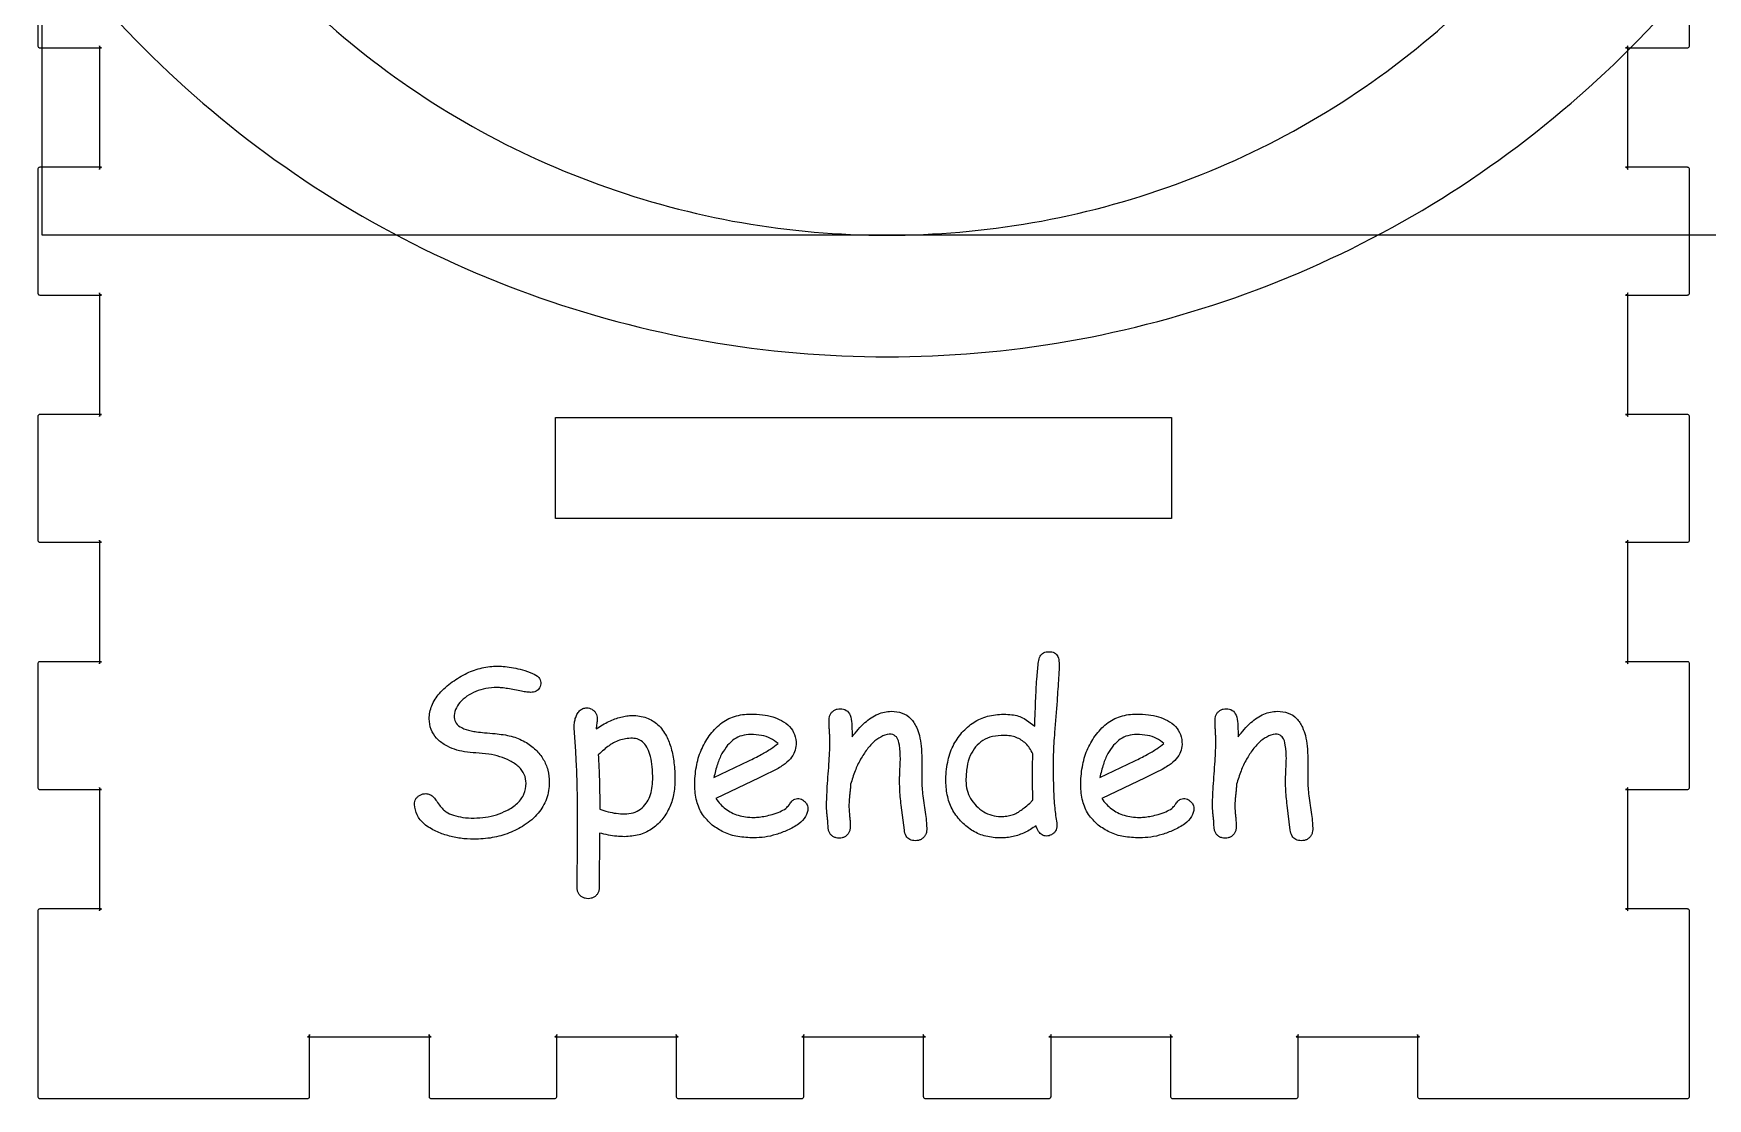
# Model space of a CAD drawing. Extents: x 1 to 406, y -9689 to -9382.
# Drawn here: x 82.2 to 163.5, y -9520.1 to -9468.4 of the extents above; entities that cross this region are included whole.
import ezdxf

# ---------------------------------------------------------------- set-up
doc = ezdxf.new("R2010")
doc.units = 0
doc.layers.get('0').update_dxf_attribs({"linetype": 'CONTINUOUS'})

msp = doc.modelspace()

# ---------------------------------------------------------------- linework, layer by layer
at = {"color": 7}
for points in [[(82.664295, -9396.097823), (164.714154, -9396.097823), (164.714154, -9478.147683), (82.664295, -9478.147683)], [(107.59853, -9486.9893), (137.503025, -9486.9893), (137.503025, -9491.893795), (107.59853, -9491.893795)], [(117.066604, -9502.381023)], [(131.822674, -9502.281823)], [(135.807924, -9502.381023)], [(111.322894, -9502.562923)], [(100.745124, -9505.776523)], [(110.942564, -9507.341923)], [(117.215434, -9507.402623)], [(135.956754, -9507.402623)]]:
    msp.add_lwpolyline(points, close=True, dxfattribs=at)
for points in [[(82.449218, -9462.9492), (82.449219, -9468.9492)], [(162.65234, -9468.9492), (162.65234, -9462.9492)], [(82.550781, -9469.0508), (85.550781, -9469.0508)], [(85.449219, -9468.9492), (85.449219, -9474.9492)], [(159.55078, -9469.0508), (162.55078, -9469.0508)], [(159.65234, -9474.9492), (159.65234, -9468.9492)], [(82.449219, -9474.9492), (82.449219, -9480.9492)], [(85.550781, -9474.8477), (82.550781, -9474.8477)], [(162.55078, -9474.8477), (159.55078, -9474.8477)], [(162.65234, -9480.9492), (162.65234, -9474.9492)], [(82.550781, -9481.0508), (85.550781, -9481.0508)], [(85.449219, -9480.9492), (85.449219, -9486.9492)], [(159.55078, -9481.0508), (162.55078, -9481.0508)], [(159.65234, -9486.9492), (159.65234, -9480.9492)], [(82.449219, -9486.9492), (82.449219, -9492.9492)], [(85.550781, -9486.8477), (82.550781, -9486.8477)], [(162.55078, -9486.8477), (159.55078, -9486.8477)], [(162.65234, -9492.9492), (162.65234, -9486.9492)], [(82.550781, -9493.0508), (85.550781, -9493.0508)], [(85.449219, -9492.9492), (85.449219, -9498.9492)], [(159.55078, -9493.0508), (162.55078, -9493.0508)], [(159.65234, -9498.9492), (159.65234, -9492.9492)], [(82.449219, -9498.9492), (82.449219, -9504.9492)], [(85.550781, -9498.8477), (82.550781, -9498.8477)], [(162.55078, -9498.8477), (159.55078, -9498.8477)], [(162.65234, -9504.9492), (162.65234, -9498.9492)], [(108.572344, -9503.196823), (108.489644, -9502.077823)], [(121.977954, -9501.846323), (121.994454, -9502.491223)], [(130.339904, -9501.598323), (130.858044, -9501.978623)], [(140.719154, -9501.846323), (140.735654, -9502.491223)], [(129.375744, -9502.425123), (129.375244, -9502.425123)], [(115.280674, -9504.470123), (116.972904, -9503.665323)], [(125.384424, -9503.566123), (125.384424, -9504.122823), (125.378424, -9504.635523)], [(130.764304, -9505.561523), (130.747804, -9504.607923), (130.753804, -9503.968523), (130.764804, -9503.318123)], [(134.021984, -9504.470123), (135.714224, -9503.665323)], [(144.125624, -9503.566123), (144.125624, -9504.122823), (144.119624, -9504.635523)], [(117.480024, -9504.486623), (115.374374, -9505.484323)], [(136.221334, -9504.486623), (134.115694, -9505.484323)], [(82.550781, -9505.0508), (85.550781, -9505.0508)], [(85.449219, -9504.9492), (85.449219, -9510.9492)], [(108.638544, -9509.800323), (108.655044, -9507.595523), (108.655044, -9505.396123)], [(159.55078, -9505.0508), (162.55078, -9505.0508)], [(159.65234, -9510.9492), (159.65234, -9504.9492)], [(124.530064, -9507.022223), (124.375724, -9505.815123)], [(143.271384, -9507.022223), (143.117044, -9505.815123)], [(109.729934, -9507.165523), (109.718934, -9509.800323)], [(125.064234, -9507.540423), (125.064744, -9507.540423)], [(143.805434, -9507.540423), (143.806064, -9507.540423)], [(82.449219, -9510.9492), (82.449219, -9516.9492), (82.449219, -9519.9492)], [(85.550781, -9510.8477), (82.550781, -9510.8477)], [(162.55078, -9510.8477), (159.55078, -9510.8477)], [(162.65234, -9519.9492), (162.65234, -9516.9492), (162.65234, -9510.9492)], [(95.652343, -9519.9492), (95.652343, -9516.9492)], [(101.44922, -9516.9492), (101.44922, -9519.9492)], [(107.65234, -9519.9492), (107.65234, -9516.9492)], [(113.44922, -9516.9492), (113.44922, -9519.9492)], [(119.65234, -9519.9492), (119.65234, -9516.9492)], [(125.44922, -9516.9492), (125.44922, -9519.9492)], [(131.65234, -9519.9492), (131.65234, -9516.9492)], [(137.44922, -9516.9492), (137.44922, -9519.9492)], [(143.65234, -9519.9492), (143.65234, -9516.9492)], [(149.44922, -9516.9492), (149.44922, -9519.9492)], [(95.550781, -9517.0508), (101.55078, -9517.0508)], [(107.55078, -9517.0508), (113.55078, -9517.0508)], [(119.55078, -9517.0508), (125.55078, -9517.0508)], [(131.55078, -9517.0508), (137.55078, -9517.0508)], [(143.55078, -9517.0508), (149.55078, -9517.0508)], [(82.550781, -9520.0508), (85.550781, -9520.0508)], [(85.550781, -9520.0508), (95.550781, -9520.0508)], [(101.55078, -9520.0508), (107.55078, -9520.0508)], [(113.55078, -9520.0508), (119.55078, -9520.0508)], [(125.55078, -9520.0508), (131.55078, -9520.0508)], [(137.55078, -9520.0508), (143.55078, -9520.0508)], [(149.55078, -9520.0508), (159.55078, -9520.0508), (162.55078, -9520.0508)]]:
    msp.add_lwpolyline(points, dxfattribs=at)
for points, knots in [([(174.678519, -9433.072518), (174.069414, -9439.032811), (172.85992, -9450.868098), (163.476223, -9466.508611), (149.736904, -9478.136922), (132.723344, -9484.30419), (114.670038, -9484.30419), (97.680307, -9478.136922), (83.845844, -9466.508611), (74.815656, -9450.868098), (71.662767, -9433.072518), (74.815656, -9415.276938), (83.845844, -9399.636425), (97.680307, -9388.008114), (114.670038, -9381.840845), (132.723344, -9381.840845), (149.736904, -9388.008114), (163.476223, -9399.636425), (172.85992, -9415.276938), (174.069414, -9427.112224), (174.678519, -9433.072518)], [0, 0, 0, 0, 17.790147, 35.32569, 53.115837, 70.905984, 88.441526, 106.231673, 124.021821, 141.557363, 159.34751, 177.137657, 194.6732, 212.463347, 230.253494, 247.789036, 265.579184, 283.369331, 300.904873, 318.69502, 318.69502, 318.69502, 318.69502]), ([(164.714158, -9437.122752), (164.223994, -9441.919167), (163.250681, -9451.443353), (155.699357, -9464.029712), (144.642942, -9473.387339), (130.951654, -9478.350313), (116.423654, -9478.350313), (102.751541, -9473.387339), (91.618562, -9464.029712), (84.351717, -9451.443353), (81.814499, -9437.122752), (84.351717, -9422.802151), (91.618562, -9410.215792), (102.751541, -9400.858165), (116.423654, -9395.895191), (130.951654, -9395.895191), (144.642942, -9400.858165), (155.699357, -9410.215792), (163.250681, -9422.802151), (164.223994, -9432.326337), (164.714158, -9437.122752)], [0, 0, 0, 0, 14.316229, 28.427571, 42.743801, 57.06003, 71.171372, 85.487601, 99.803831, 113.915172, 128.231402, 142.547631, 156.658973, 170.975202, 185.291432, 199.402773, 213.719003, 228.035232, 242.146574, 256.462803, 256.462803, 256.462803, 256.462803]), ([(82.449219, -9468.9492), (82.451863, -9468.966796), (82.457092, -9469.001593), (82.497073, -9469.042648), (82.532551, -9469.048033), (82.550781, -9469.0508)], [0, 0, 0, 0, 0.052501, 0.103823, 0.158064, 0.158064, 0.158064, 0.158064]), ([(85.550781, -9469.0508), (85.533239, -9469.04814), (85.498487, -9469.04287), (85.457437, -9469.002932), (85.452008, -9468.967435), (85.449219, -9468.9492)], [0, 0, 0, 0, 0.05236, 0.10373, 0.158, 0.158, 0.158, 0.158]), ([(159.65234, -9468.9492), (159.649693, -9468.966796), (159.64446, -9469.001594), (159.604477, -9469.042643), (159.569004, -9469.048032), (159.55078, -9469.0508)], [0, 0, 0, 0, 0.052502, 0.103829, 0.158056, 0.158056, 0.158056, 0.158056]), ([(162.55078, -9469.0508), (162.568323, -9469.04814), (162.603076, -9469.042872), (162.644125, -9469.002931), (162.649552, -9468.967435), (162.65234, -9468.9492)], [0, 0, 0, 0, 0.052364, 0.103731, 0.158, 0.158, 0.158, 0.158]), ([(82.550781, -9474.8477), (82.53324, -9474.85036), (82.498496, -9474.855629), (82.457449, -9474.895523), (82.452011, -9474.930989), (82.449219, -9474.9492)], [0, 0, 0, 0, 0.052359, 0.103711, 0.157913, 0.157913, 0.157913, 0.157913]), ([(85.449219, -9474.9492), (85.451862, -9474.931611), (85.457087, -9474.896831), (85.497088, -9474.855827), (85.532553, -9474.850459), (85.550781, -9474.8477)], [0, 0, 0, 0, 0.052475, 0.103763, 0.157998, 0.157998, 0.157998, 0.157998]), ([(159.55078, -9474.8477), (159.568322, -9474.85036), (159.603067, -9474.855627), (159.644113, -9474.895524), (159.649549, -9474.930989), (159.65234, -9474.9492)], [0, 0, 0, 0, 0.052363, 0.103712, 0.157913, 0.157913, 0.157913, 0.157913]), ([(162.65234, -9474.9492), (162.649695, -9474.931611), (162.644464, -9474.89683), (162.604462, -9474.855832), (162.569002, -9474.85046), (162.55078, -9474.8477)], [0, 0, 0, 0, 0.052477, 0.103769, 0.15799, 0.15799, 0.15799, 0.15799]), ([(82.449219, -9480.9492), (82.451863, -9480.966796), (82.457092, -9481.001593), (82.497073, -9481.042648), (82.532551, -9481.048033), (82.550781, -9481.0508)], [0, 0, 0, 0, 0.052501, 0.103823, 0.158064, 0.158064, 0.158064, 0.158064]), ([(85.550781, -9481.0508), (85.533239, -9481.04814), (85.498487, -9481.04287), (85.457437, -9481.002932), (85.452008, -9480.967435), (85.449219, -9480.9492)], [0, 0, 0, 0, 0.05236, 0.10373, 0.158, 0.158, 0.158, 0.158]), ([(159.65234, -9480.9492), (159.649693, -9480.966796), (159.64446, -9481.001594), (159.604477, -9481.042643), (159.569004, -9481.048032), (159.55078, -9481.0508)], [0, 0, 0, 0, 0.052502, 0.103829, 0.158056, 0.158056, 0.158056, 0.158056]), ([(162.55078, -9481.0508), (162.568323, -9481.04814), (162.603076, -9481.042872), (162.644125, -9481.002931), (162.649552, -9480.967435), (162.65234, -9480.9492)], [0, 0, 0, 0, 0.052364, 0.103731, 0.158, 0.158, 0.158, 0.158]), ([(82.550781, -9486.8477), (82.53324, -9486.85036), (82.498496, -9486.855629), (82.457449, -9486.895523), (82.452011, -9486.930989), (82.449219, -9486.9492)], [0, 0, 0, 0, 0.052359, 0.103711, 0.157913, 0.157913, 0.157913, 0.157913]), ([(85.449219, -9486.9492), (85.451862, -9486.931611), (85.457087, -9486.896831), (85.497088, -9486.855827), (85.532553, -9486.850459), (85.550781, -9486.8477)], [0, 0, 0, 0, 0.052475, 0.103763, 0.157998, 0.157998, 0.157998, 0.157998]), ([(159.55078, -9486.8477), (159.568322, -9486.85036), (159.603067, -9486.855627), (159.644113, -9486.895524), (159.649549, -9486.930989), (159.65234, -9486.9492)], [0, 0, 0, 0, 0.052363, 0.103712, 0.157913, 0.157913, 0.157913, 0.157913]), ([(162.65234, -9486.9492), (162.649695, -9486.931611), (162.644464, -9486.89683), (162.604462, -9486.855832), (162.569002, -9486.85046), (162.55078, -9486.8477)], [0, 0, 0, 0, 0.052477, 0.103769, 0.15799, 0.15799, 0.15799, 0.15799]), ([(82.449219, -9492.9492), (82.451863, -9492.966796), (82.457092, -9493.001593), (82.497073, -9493.042648), (82.532551, -9493.048033), (82.550781, -9493.0508)], [0, 0, 0, 0, 0.052501, 0.103823, 0.158064, 0.158064, 0.158064, 0.158064]), ([(85.550781, -9493.0508), (85.533239, -9493.04814), (85.498487, -9493.04287), (85.457437, -9493.002932), (85.452008, -9492.967435), (85.449219, -9492.9492)], [0, 0, 0, 0, 0.05236, 0.10373, 0.158, 0.158, 0.158, 0.158]), ([(159.65234, -9492.9492), (159.649693, -9492.966796), (159.64446, -9493.001594), (159.604477, -9493.042643), (159.569004, -9493.048032), (159.55078, -9493.0508)], [0, 0, 0, 0, 0.052502, 0.103829, 0.158056, 0.158056, 0.158056, 0.158056]), ([(162.55078, -9493.0508), (162.568323, -9493.04814), (162.603076, -9493.042872), (162.644125, -9493.002931), (162.649552, -9492.967435), (162.65234, -9492.9492)], [0, 0, 0, 0, 0.052364, 0.103731, 0.158, 0.158, 0.158, 0.158]), ([(82.550781, -9498.8477), (82.53324, -9498.85036), (82.498496, -9498.855629), (82.457449, -9498.895523), (82.452011, -9498.930989), (82.449219, -9498.9492)], [0, 0, 0, 0, 0.052359, 0.103711, 0.157913, 0.157913, 0.157913, 0.157913]), ([(85.449219, -9498.9492), (85.451862, -9498.931611), (85.457087, -9498.896831), (85.497088, -9498.855827), (85.532553, -9498.850459), (85.550781, -9498.8477)], [0, 0, 0, 0, 0.052475, 0.103763, 0.157998, 0.157998, 0.157998, 0.157998]), ([(102.575164, -9499.828923), (102.808723, -9499.676559), (103.25969, -9499.382366), (104.012159, -9499.122461), (104.647425, -9499.047911), (105.158366, -9499.078258), (105.562411, -9499.139371), (105.837853, -9499.208518), (105.981674, -9499.244623)], [0, 0, 0, 0, 0.833998, 1.610325, 2.364185, 2.7365, 3.143432, 3.588083, 3.588083, 3.588083, 3.588083]), ([(130.858044, -9501.978623), (130.875125, -9501.519063), (130.905125, -9500.711911), (130.956966, -9499.669044), (131.016057, -9499.088077), (131.039944, -9498.853223)], [0, 0, 0, 0, 1.379722, 2.423285, 3.131393, 3.131393, 3.131393, 3.131393]), ([(131.039944, -9498.853223), (131.059524, -9498.758258), (131.095099, -9498.585713), (131.289542, -9498.38985), (131.551974, -9498.348785), (131.821431, -9498.386974), (132.025637, -9498.606925), (132.058284, -9499.041153), (132.007962, -9499.748695), (131.940929, -9500.881263), (131.865961, -9501.769161), (131.822674, -9502.281823)], [0, 0, 0, 0, 0.286287, 0.520168, 0.772922, 1.057851, 1.302234, 1.604473, 2.32148, 3.452038, 4.996647, 4.996647, 4.996647, 4.996647]), ([(159.55078, -9498.8477), (159.568322, -9498.85036), (159.603067, -9498.855627), (159.644113, -9498.895524), (159.649549, -9498.930989), (159.65234, -9498.9492)], [0, 0, 0, 0, 0.052363, 0.103712, 0.157913, 0.157913, 0.157913, 0.157913]), ([(162.65234, -9498.9492), (162.649695, -9498.931611), (162.644464, -9498.89683), (162.604462, -9498.855832), (162.569002, -9498.85046), (162.55078, -9498.8477)], [0, 0, 0, 0, 0.052477, 0.103769, 0.15799, 0.15799, 0.15799, 0.15799]), ([(103.727204, -9503.279523), (103.542469, -9503.2663), (103.187814, -9503.240914), (102.686389, -9503.111871), (102.214497, -9502.904189), (101.797238, -9502.594985), (101.513488, -9502.137882), (101.427826, -9501.576767), (101.552525, -9500.951647), (101.956242, -9500.325896), (102.357476, -9500.003719), (102.575164, -9499.828923)], [0, 0, 0, 0, 0.554757, 1.06502, 1.543948, 2.096268, 2.596045, 3.115379, 3.762406, 4.465487, 5.299353, 5.299353, 5.299353, 5.299353]), ([(105.981674, -9499.244623), (106.148134, -9499.294933), (106.428604, -9499.379703), (106.776893, -9499.56798), (106.90383, -9499.85549), (106.849416, -9500.119974), (106.65196, -9500.316448), (106.40906, -9500.343852), (106.169767, -9500.322654), (105.911783, -9500.282248), (105.71685, -9500.242598), (105.606844, -9500.220223)], [0, 0, 0, 0, 0.52529, 0.88507, 1.136936, 1.412015, 1.643299, 1.924125, 2.108315, 2.368429, 2.705354, 2.705354, 2.705354, 2.705354]), ([(105.606844, -9500.220223), (105.49379, -9500.196714), (105.286942, -9500.1537), (105.001613, -9500.112443), (104.646775, -9500.096511), (104.218296, -9500.138904), (103.72021, -9500.278568), (103.291332, -9500.509549), (102.943107, -9500.801986), (102.724726, -9501.163535), (102.642585, -9501.525), (102.745292, -9501.873319), (103.072177, -9502.089064), (103.419958, -9502.1972), (103.796172, -9502.260502), (104.188136, -9502.301435), (104.491664, -9502.324058), (104.664264, -9502.336923)], [0, 0, 0, 0, 0.346404, 0.633797, 0.863702, 1.410664, 1.917705, 2.405185, 2.862941, 3.263454, 3.653577, 3.94312, 4.289759, 4.768735, 5.038012, 5.431852, 5.951043, 5.951043, 5.951043, 5.951043]), ([(108.489644, -9502.077823), (108.492393, -9501.995122), (108.497642, -9501.837168), (108.5456, -9501.613106), (108.628581, -9501.4103), (108.743118, -9501.233246), (108.915109, -9501.113242), (109.092756, -9501.083437), (109.247252, -9501.101481), (109.372389, -9501.154698), (109.473903, -9501.242968), (109.558886, -9501.348406), (109.609492, -9501.47676), (109.621788, -9501.582357), (109.617783, -9501.663409), (109.611797, -9501.724032), (109.602563, -9501.807655), (109.586041, -9501.905298), (109.573382, -9502.010117), (109.567421, -9502.07804), (109.564534, -9502.110923)], [0, 0, 0, 0, 0.247912, 0.473495, 0.682765, 0.903523, 1.096683, 1.292964, 1.429399, 1.559447, 1.693878, 1.829234, 1.961954, 2.101968, 2.144441, 2.205323, 2.284687, 2.396783, 2.502304, 2.60133, 2.60133, 2.60133, 2.60133]), ([(110.479544, -9501.625823), (110.575435, -9501.592908), (110.761715, -9501.528967), (111.045352, -9501.473588), (111.462878, -9501.44579), (112.007957, -9501.522785), (112.605105, -9501.884223), (112.992112, -9502.43243), (113.23314, -9503.071509), (113.364057, -9503.781968), (113.407497, -9504.541845), (113.350814, -9505.295375), (113.135146, -9505.969901), (112.771148, -9506.548425), (112.273011, -9507.005233), (111.638873, -9507.296518), (111.179998, -9507.32644), (110.942564, -9507.341923)], [0, 0, 0, 0, 0.303901, 0.59037, 0.863534, 1.558489, 2.203208, 2.898962, 3.528456, 4.241924, 5.057185, 5.807744, 6.495693, 7.159712, 7.8362, 8.497374, 9.206298, 9.206298, 9.206298, 9.206298]), ([(115.049164, -9502.447123), (115.223096, -9502.236927), (115.559728, -9501.830109), (116.280681, -9501.458172), (116.993663, -9501.368941), (117.618918, -9501.408776), (118.124686, -9501.507033), (118.58004, -9501.685785), (118.970402, -9501.964024), (119.224823, -9502.385252), (119.29643, -9502.824908), (119.223056, -9503.241836), (118.992331, -9503.588466), (118.701003, -9503.84619), (118.356327, -9504.052895), (117.964934, -9504.256027), (117.656168, -9504.402859), (117.480024, -9504.486623)], [0, 0, 0, 0, 0.811813, 1.571203, 2.365133, 2.938812, 3.447267, 3.903909, 4.399264, 4.855242, 5.341899, 5.705, 6.098614, 6.564782, 6.861849, 7.302381, 7.887472, 7.887472, 7.887472, 7.887472]), ([(120.831324, -9504.293723), (120.847603, -9504.085958), (120.877585, -9503.703312), (120.905246, -9503.177698), (120.916318, -9502.814225), (120.911855, -9502.567934), (120.904276, -9502.393372), (120.89117, -9502.1937), (120.882897, -9501.993788), (120.877855, -9501.819161), (120.87281, -9501.665863), (120.884906, -9501.523746), (120.938194, -9501.389496), (121.026838, -9501.278857), (121.140306, -9501.193146), (121.275915, -9501.140104), (121.47047, -9501.118467), (121.731475, -9501.178098), (121.936884, -9501.473588), (121.962984, -9501.71046), (121.977954, -9501.846323)], [0, 0, 0, 0, 0.625168, 1.151391, 1.579012, 1.715611, 1.890299, 2.103139, 2.315881, 2.490534, 2.627135, 2.776324, 2.914833, 3.053517, 3.196607, 3.336849, 3.484234, 3.782306, 4.084787, 4.491644, 4.491644, 4.491644, 4.491644]), ([(121.994454, -9502.491223), (122.190356, -9502.251361), (122.546053, -9501.815843), (123.202545, -9501.364012), (123.85402, -9501.221075), (124.4186, -9501.303524), (124.876405, -9501.581225), (125.040421, -9501.879345), (125.125354, -9502.033723)], [0, 0, 0, 0, 0.926547, 1.682333, 2.341684, 2.877249, 3.362016, 3.882655, 3.882655, 3.882655, 3.882655]), ([(127.324754, -9502.287323), (127.506393, -9502.109836), (127.865324, -9501.759108), (128.581776, -9501.458799), (129.223388, -9501.385344), (129.72764, -9501.412672), (130.064717, -9501.469813), (130.253168, -9501.557818), (130.339904, -9501.598323)], [0, 0, 0, 0, 0.756133, 1.494175, 2.279439, 2.673869, 3.009352, 3.295434, 3.295434, 3.295434, 3.295434]), ([(133.790474, -9502.447123), (133.964408, -9502.236927), (134.301044, -9501.830109), (135.021999, -9501.458172), (135.734982, -9501.368941), (136.360238, -9501.408776), (136.866006, -9501.507033), (137.32136, -9501.685784), (137.711717, -9501.964025), (137.966134, -9502.385253), (138.03774, -9502.824908), (137.964367, -9503.241835), (137.733646, -9503.588465), (137.442322, -9503.846192), (137.097645, -9504.052895), (136.706249, -9504.256027), (136.39748, -9504.402859), (136.221334, -9504.486623)], [0, 0, 0, 0, 0.811816, 1.57121, 2.365141, 2.93882, 3.447275, 3.903917, 4.399268, 4.855244, 5.3419, 5.705001, 6.098614, 6.564778, 6.861845, 7.30238, 7.887476, 7.887476, 7.887476, 7.887476]), ([(139.572624, -9504.293723), (139.588904, -9504.085958), (139.618886, -9503.703312), (139.646543, -9503.177698), (139.657626, -9502.814225), (139.653145, -9502.567933), (139.645534, -9502.393371), (139.632353, -9502.193702), (139.6241, -9501.993787), (139.619054, -9501.819161), (139.61401, -9501.665863), (139.626105, -9501.523746), (139.679394, -9501.389496), (139.768038, -9501.278855), (139.88151, -9501.193147), (140.017118, -9501.140104), (140.211672, -9501.118467), (140.472675, -9501.178098), (140.678084, -9501.473588), (140.704184, -9501.71046), (140.719154, -9501.846323)], [0, 0, 0, 0, 0.625168, 1.151391, 1.579012, 1.715612, 1.8903, 2.103144, 2.315886, 2.490539, 2.62714, 2.776329, 2.914838, 3.053522, 3.196616, 3.336858, 3.484238, 3.78231, 4.084791, 4.491648, 4.491648, 4.491648, 4.491648]), ([(140.735654, -9502.491223), (140.931556, -9502.251361), (141.287253, -9501.815843), (141.943745, -9501.364012), (142.59522, -9501.221075), (143.1598, -9501.303524), (143.617605, -9501.581225), (143.781621, -9501.879345), (143.866554, -9502.033723)], [0, 0, 0, 0, 0.926547, 1.682333, 2.341684, 2.877249, 3.362016, 3.882655, 3.882655, 3.882655, 3.882655]), ([(104.664264, -9502.336923), (104.926904, -9502.368428), (105.424948, -9502.42817), (106.104971, -9502.698743), (106.636063, -9503.091302), (107.018782, -9503.568466), (107.244404, -9504.109393), (107.318627, -9504.770301), (107.205451, -9505.517377), (106.768706, -9506.25945), (106.108216, -9506.801385), (105.341791, -9507.190042), (104.511163, -9507.417607), (103.712436, -9507.481035), (102.986672, -9507.436791), (102.364431, -9507.307658), (101.761812, -9507.08627), (101.227782, -9506.776252), (100.822897, -9506.317409), (100.770582, -9505.953576), (100.745124, -9505.776523)], [0, 0, 0, 0, 0.791024, 1.50002, 2.167756, 2.750795, 3.314185, 3.901096, 4.727949, 5.534722, 6.424094, 7.253765, 8.098517, 8.990385, 9.645289, 10.274109, 10.890165, 11.562991, 12.118512, 12.645104, 12.645104, 12.645104, 12.645104]), ([(109.564534, -9502.110923), (109.667648, -9502.043185), (109.866955, -9501.912256), (110.172539, -9501.748153), (110.379522, -9501.665678), (110.479544, -9501.625823)], [0, 0, 0, 0, 0.370054, 0.715269, 1.038093, 1.038093, 1.038093, 1.038093]), ([(117.066604, -9502.381023), (116.923788, -9502.39163), (116.643299, -9502.412462), (116.24823, -9502.598396), (116.049615, -9502.800738), (115.947644, -9502.904623)], [0, 0, 0, 0, 0.427189, 0.838991, 1.273494, 1.273494, 1.273494, 1.273494]), ([(118.395034, -9502.822023), (118.279788, -9502.733034), (118.040657, -9502.548388), (117.575121, -9502.405347), (117.243112, -9502.389466), (117.066604, -9502.381023)], [0, 0, 0, 0, 0.434045, 0.900617, 1.430221, 1.430221, 1.430221, 1.430221]), ([(124.375724, -9505.815123), (124.360285, -9505.674958), (124.330128, -9505.401176), (124.305114, -9504.998403), (124.296772, -9504.693691), (124.300251, -9504.465189), (124.306351, -9504.290628), (124.31409, -9504.084155), (124.327042, -9503.877879), (124.334643, -9503.703441), (124.341412, -9503.38124), (124.312755, -9502.988475), (124.216276, -9502.507558), (123.853479, -9502.314579), (123.463467, -9502.445244), (123.056013, -9502.694404), (122.836434, -9502.958706), (122.716454, -9503.103123)], [0, 0, 0, 0, 0.42298, 0.826202, 1.210298, 1.337078, 1.511731, 1.734287, 1.956933, 2.131621, 2.2584, 2.921656, 3.344869, 3.623289, 4.036839, 4.499787, 5.05746, 5.05746, 5.05746, 5.05746]), ([(125.125354, -9502.033723), (125.174349, -9502.166068), (125.283428, -9502.460711), (125.35879, -9502.979472), (125.375375, -9503.359015), (125.384424, -9503.566123)], [0, 0, 0, 0, 0.422437, 0.940485, 1.562705, 1.562705, 1.562705, 1.562705]), ([(127.319244, -9506.641923), (127.16442, -9506.460444), (126.854293, -9506.096927), (126.597727, -9505.3972), (126.520501, -9504.595427), (126.599085, -9503.756869), (126.845251, -9502.934141), (127.16773, -9502.499139), (127.324754, -9502.287323)], [0, 0, 0, 0, 0.710945, 1.424087, 2.192022, 3.112349, 3.940324, 4.726119, 4.726119, 4.726119, 4.726119]), ([(131.822644, -9502.281823), (131.809387, -9502.461824), (131.782893, -9502.821554), (131.761432, -9503.36198), (131.75234, -9504.096972), (131.768205, -9504.960164), (131.812819, -9505.887093), (131.892346, -9506.433856), (131.927424, -9506.675023)], [0, 0, 0, 0, 0.541436, 1.082051, 1.622246, 2.746306, 3.672293, 4.403052, 4.403052, 4.403052, 4.403052]), ([(135.807924, -9502.381023), (135.665108, -9502.39163), (135.384619, -9502.412462), (134.98955, -9502.598396), (134.790935, -9502.800738), (134.688964, -9502.904623)], [0, 0, 0, 0, 0.427189, 0.838991, 1.273494, 1.273494, 1.273494, 1.273494]), ([(137.136354, -9502.822023), (137.021108, -9502.733034), (136.781977, -9502.548388), (136.316441, -9502.405347), (135.984432, -9502.389466), (135.807924, -9502.381023)], [0, 0, 0, 0, 0.434045, 0.900617, 1.430221, 1.430221, 1.430221, 1.430221]), ([(143.117044, -9505.815123), (143.101605, -9505.674958), (143.071448, -9505.401176), (143.046434, -9504.998403), (143.038092, -9504.693691), (143.041571, -9504.465189), (143.047671, -9504.290628), (143.05541, -9504.084155), (143.068362, -9503.877879), (143.075963, -9503.703441), (143.082732, -9503.38124), (143.054075, -9502.988475), (142.957591, -9502.507556), (142.59479, -9502.31458), (142.204777, -9502.445244), (141.797323, -9502.694404), (141.577744, -9502.958706), (141.457764, -9503.103123)], [0, 0, 0, 0, 0.42298, 0.826202, 1.210298, 1.337078, 1.511731, 1.734287, 1.956933, 2.131621, 2.2584, 2.921657, 3.344871, 3.623295, 4.036845, 4.499793, 5.057466, 5.057466, 5.057466, 5.057466]), ([(143.866554, -9502.033723), (143.915551, -9502.166068), (144.024633, -9502.46071), (144.099995, -9502.979472), (144.116576, -9503.359015), (144.125624, -9503.566123)], [0, 0, 0, 0, 0.422438, 0.940487, 1.562706, 1.562706, 1.562706, 1.562706]), ([(108.655044, -9505.396123), (108.650368, -9505.135819), (108.641298, -9504.631014), (108.614501, -9503.897734), (108.586082, -9503.425226), (108.572344, -9503.196823)], [0, 0, 0, 0, 0.78103, 1.514648, 2.20108, 2.20108, 2.20108, 2.20108]), ([(111.322944, -9502.562923), (111.213458, -9502.567478), (110.999106, -9502.576397), (110.689406, -9502.654628), (110.420985, -9502.772846), (110.176529, -9502.933443), (109.930818, -9503.130461), (109.761706, -9503.287447), (109.669304, -9503.373223)], [0, 0, 0, 0, 0.328018, 0.64219, 0.951753, 1.20352, 1.517449, 1.89559, 1.89559, 1.89559, 1.89559]), ([(109.740904, -9506.002523), (109.873429, -9506.0489), (110.134451, -9506.140246), (110.539073, -9506.215254), (110.950476, -9506.246439), (111.359879, -9506.203424), (111.733189, -9506.023941), (112.00522, -9505.739085), (112.186898, -9505.390412), (112.291082, -9504.995251), (112.31982, -9504.50771), (112.292686, -9503.986938), (112.225918, -9503.477216), (112.112375, -9503.192178), (112.061524, -9503.064523)], [0, 0, 0, 0, 0.420693, 0.828609, 1.229982, 1.657008, 2.047334, 2.445774, 2.816506, 3.216334, 3.662369, 4.275444, 4.782005, 5.192881, 5.192881, 5.192881, 5.192881]), ([(112.061524, -9503.064523), (112.005391, -9502.966216), (111.899713, -9502.781142), (111.629898, -9502.591903), (111.426354, -9502.572689), (111.322894, -9502.562923)], [0, 0, 0, 0, 0.337198, 0.634814, 0.942463, 0.942463, 0.942463, 0.942463]), ([(115.197984, -9506.779723), (115.028859, -9506.615785), (114.69025, -9506.287564), (114.406771, -9505.600004), (114.327742, -9504.804686), (114.402971, -9503.967539), (114.622043, -9503.139658), (114.908908, -9502.674535), (115.049164, -9502.447123)], [0, 0, 0, 0, 0.700379, 1.402237, 2.173561, 3.080816, 3.914697, 4.71245, 4.71245, 4.71245, 4.71245]), ([(115.947644, -9502.904623), (115.851325, -9503.036159), (115.642947, -9503.320726), (115.428774, -9503.85743), (115.332519, -9504.255641), (115.280674, -9504.470123)], [0, 0, 0, 0, 0.48755, 1.054769, 1.716936, 1.716936, 1.716936, 1.716936]), ([(116.972904, -9503.665323), (117.174342, -9503.564256), (117.539936, -9503.380828), (118.020559, -9503.106351), (118.281015, -9502.908595), (118.395034, -9502.822023)], [0, 0, 0, 0, 0.676288, 1.227409, 1.656532, 1.656532, 1.656532, 1.656532]), ([(122.716454, -9503.103123), (122.607367, -9503.261678), (122.380718, -9503.591107), (122.118565, -9504.161704), (121.989796, -9504.574663), (121.922704, -9504.789823)], [0, 0, 0, 0, 0.576584, 1.197962, 1.873876, 1.873876, 1.873876, 1.873876]), ([(127.986184, -9502.976323), (127.891773, -9503.114127), (127.689038, -9503.410043), (127.553833, -9503.985137), (127.504393, -9504.55067), (127.55678, -9505.075954), (127.728544, -9505.503019), (127.924758, -9505.731612), (128.024764, -9505.848123)], [0, 0, 0, 0, 0.497345, 1.06798, 1.743021, 2.198455, 2.639293, 3.097548, 3.097548, 3.097548, 3.097548]), ([(129.375244, -9502.425123), (129.18544, -9502.43533), (128.82953, -9502.45447), (128.333755, -9502.637448), (128.100001, -9502.865354), (127.986184, -9502.976323)], [0, 0, 0, 0, 0.569218, 1.06736, 1.540079, 1.540079, 1.540079, 1.540079]), ([(130.764804, -9503.318123), (130.716483, -9503.225192), (130.623528, -9503.046419), (130.434085, -9502.8194), (130.21301, -9502.643107), (129.961552, -9502.515336), (129.678099, -9502.438039), (129.478933, -9502.429531), (129.375744, -9502.425123)], [0, 0, 0, 0, 0.313523, 0.603125, 0.879463, 1.156386, 1.443879, 1.752969, 1.752969, 1.752969, 1.752969]), ([(133.939304, -9506.779723), (133.770177, -9506.615785), (133.431565, -9506.287565), (133.148081, -9505.600005), (133.069052, -9504.804686), (133.144281, -9503.967539), (133.363353, -9503.139658), (133.650218, -9502.674535), (133.790474, -9502.447123)], [0, 0, 0, 0, 0.700383, 1.402242, 2.173566, 3.080821, 3.914702, 4.712455, 4.712455, 4.712455, 4.712455]), ([(134.688964, -9502.904623), (134.592645, -9503.036159), (134.384266, -9503.320726), (134.17009, -9503.85743), (134.073831, -9504.255641), (134.021984, -9504.470123)], [0, 0, 0, 0, 0.48755, 1.054771, 1.716939, 1.716939, 1.716939, 1.716939]), ([(135.714224, -9503.665323), (135.915662, -9503.564256), (136.281256, -9503.380828), (136.761879, -9503.106351), (137.022335, -9502.908595), (137.136354, -9502.822023)], [0, 0, 0, 0, 0.676288, 1.227409, 1.656532, 1.656532, 1.656532, 1.656532]), ([(141.457764, -9503.103123), (141.348677, -9503.261678), (141.122028, -9503.591107), (140.859875, -9504.161704), (140.731106, -9504.574663), (140.664014, -9504.789823)], [0, 0, 0, 0, 0.576584, 1.197962, 1.873876, 1.873876, 1.873876, 1.873876]), ([(100.745124, -9505.776523), (100.746979, -9505.727832), (100.75056, -9505.633852), (100.805412, -9505.502319), (100.897227, -9505.395872), (101.014369, -9505.313521), (101.153099, -9505.263187), (101.310122, -9505.244792), (101.483282, -9505.276762), (101.649503, -9505.390248), (101.794138, -9505.583518), (101.940829, -9505.799402), (102.10755, -9505.991737), (102.323772, -9506.178221), (102.655015, -9506.321714), (103.116699, -9506.420568), (103.641947, -9506.449062), (104.192415, -9506.412443), (104.728557, -9506.287323), (105.260118, -9506.071493), (105.7484, -9505.76041), (106.095449, -9505.291161), (106.194691, -9504.781991), (106.106552, -9504.304239), (105.81391, -9503.910267), (105.529352, -9503.744204), (105.375334, -9503.654323)], [0, 0, 0, 0, 0.145257, 0.280369, 0.417888, 0.562166, 0.705184, 0.856146, 1.03223, 1.220795, 1.444293, 1.752153, 2.004698, 2.205553, 2.603853, 3.069199, 3.618424, 4.176049, 4.719345, 5.261856, 5.893124, 6.432016, 6.963536, 7.402898, 7.853147, 8.384372, 8.384372, 8.384372, 8.384372]), ([(105.375334, -9503.654323), (105.21744, -9503.583501), (104.887834, -9503.43566), (104.328487, -9503.315836), (103.934082, -9503.292017), (103.727204, -9503.279523)], [0, 0, 0, 0, 0.518064, 1.081467, 1.703003, 1.703003, 1.703003, 1.703003]), ([(109.669304, -9503.373223), (109.683684, -9503.655919), (109.712911, -9504.230498), (109.736291, -9505.107157), (109.739351, -9505.700966), (109.740904, -9506.002523)], [0, 0, 0, 0, 0.849166, 1.725924, 2.630592, 2.630592, 2.630592, 2.630592]), ([(121.922704, -9504.789823), (121.919495, -9504.841701), (121.912564, -9504.953742), (121.895597, -9505.133831), (121.873701, -9505.322372), (121.853385, -9505.510388), (121.842782, -9505.688787), (121.838476, -9505.849407), (121.843332, -9506.005715), (121.854978, -9506.171119), (121.873043, -9506.360812), (121.891446, -9506.550482), (121.902335, -9506.715937), (121.909203, -9506.865868), (121.896722, -9507.009215), (121.844062, -9507.149055), (121.756611, -9507.26228), (121.646555, -9507.351091), (121.512154, -9507.403751), (121.365007, -9507.418729), (121.21724, -9507.403845), (121.081076, -9507.351314), (120.969787, -9507.263349), (120.885737, -9507.148339), (120.834351, -9507.008961), (120.824984, -9506.865836), (120.822685, -9506.715889), (120.808289, -9506.550396), (120.786367, -9506.361008), (120.769327, -9506.171098), (120.757261, -9506.00572), (120.750904, -9505.765278), (120.762839, -9505.405302), (120.787932, -9504.881535), (120.816062, -9504.500477), (120.831324, -9504.293723)], [0, 0, 0, 0, 0.155925, 0.336749, 0.542557, 0.725384, 0.903958, 1.078564, 1.207205, 1.37294, 1.575919, 1.778854, 1.944588, 2.073274, 2.229142, 2.372772, 2.514842, 2.653558, 2.79209, 2.941298, 3.093543, 3.233782, 3.372983, 3.513227, 3.656209, 3.812011, 3.940716, 4.106583, 4.309817, 4.512796, 4.678531, 4.807172, 5.234169, 5.758468, 6.380371, 6.380371, 6.380371, 6.380371]), ([(125.378424, -9504.635523), (125.381375, -9504.74727), (125.38782, -9504.991316), (125.429435, -9505.386754), (125.471574, -9505.669114), (125.494184, -9505.820623)], [0, 0, 0, 0, 0.335258, 0.732171, 1.191749, 1.191749, 1.191749, 1.191749]), ([(140.664014, -9504.789823), (140.660805, -9504.841701), (140.653874, -9504.953742), (140.636907, -9505.133831), (140.615011, -9505.322372), (140.594695, -9505.510388), (140.584092, -9505.688787), (140.579786, -9505.849407), (140.584642, -9506.005715), (140.596288, -9506.171119), (140.614353, -9506.360812), (140.632756, -9506.550482), (140.643645, -9506.715937), (140.650513, -9506.865868), (140.638032, -9507.009215), (140.585372, -9507.149055), (140.497921, -9507.262282), (140.387861, -9507.35109), (140.253461, -9507.403751), (140.106314, -9507.418729), (139.958546, -9507.403845), (139.822378, -9507.351315), (139.711087, -9507.26335), (139.627037, -9507.148339), (139.575651, -9507.008961), (139.566284, -9506.865836), (139.563985, -9506.715889), (139.549589, -9506.550396), (139.527667, -9506.361008), (139.510627, -9506.171098), (139.498561, -9506.00572), (139.492204, -9505.765278), (139.504139, -9505.405302), (139.529232, -9504.881535), (139.557362, -9504.500477), (139.572624, -9504.293723)], [0, 0, 0, 0, 0.155925, 0.336749, 0.542557, 0.725384, 0.903958, 1.078564, 1.207205, 1.37294, 1.575919, 1.778854, 1.944588, 2.073274, 2.229142, 2.372772, 2.514842, 2.653561, 2.792093, 2.941297, 3.093548, 3.23379, 3.372991, 3.513235, 3.656218, 3.81202, 3.940725, 4.106591, 4.309826, 4.512805, 4.678539, 4.807181, 5.234178, 5.758477, 6.380379, 6.380379, 6.380379, 6.380379]), ([(144.119624, -9504.635523), (144.122575, -9504.74727), (144.12902, -9504.991316), (144.170635, -9505.386754), (144.212774, -9505.669114), (144.235384, -9505.820623)], [0, 0, 0, 0, 0.335258, 0.732171, 1.191749, 1.191749, 1.191749, 1.191749]), ([(82.449219, -9504.9492), (82.451863, -9504.966796), (82.457092, -9505.001593), (82.497073, -9505.042648), (82.532551, -9505.048033), (82.550781, -9505.0508)], [0, 0, 0, 0, 0.052501, 0.103823, 0.158064, 0.158064, 0.158064, 0.158064]), ([(85.550781, -9505.0508), (85.533239, -9505.04814), (85.498487, -9505.04287), (85.457437, -9505.002932), (85.452008, -9504.967435), (85.449219, -9504.9492)], [0, 0, 0, 0, 0.05236, 0.10373, 0.158, 0.158, 0.158, 0.158]), ([(115.374374, -9505.484323), (115.445291, -9505.580407), (115.584355, -9505.768823), (115.845484, -9506.000887), (116.138603, -9506.184583), (116.468458, -9506.313158), (116.831347, -9506.389177), (117.174327, -9506.411976), (117.495138, -9506.392837), (117.793614, -9506.342595), (118.131795, -9506.260262), (118.467427, -9506.147728), (118.762292, -9505.997021), (118.943047, -9505.803413), (119.056181, -9505.625864), (119.196463, -9505.515866), (119.342186, -9505.481355), (119.47371, -9505.50111), (119.592123, -9505.552249), (119.692505, -9505.636361), (119.779632, -9505.73348), (119.834038, -9505.850501), (119.860318, -9506.06843), (119.75257, -9506.408209), (119.379721, -9506.766804), (118.874143, -9507.035245), (118.315153, -9507.243654), (117.762682, -9507.377398), (117.395374, -9507.394329), (117.215434, -9507.402623)], [0, 0, 0, 0, 0.357452, 0.700948, 1.040705, 1.390429, 1.756935, 2.149142, 2.417874, 2.719344, 3.055962, 3.46079, 3.781669, 4.03547, 4.244607, 4.411454, 4.555559, 4.680375, 4.804634, 4.937614, 5.070136, 5.193448, 5.317726, 5.721815, 6.202777, 6.833968, 7.428953, 7.990573, 8.529924, 8.529924, 8.529924, 8.529924]), ([(128.024764, -9505.848123), (128.138879, -9505.950139), (128.36053, -9506.148289), (128.77418, -9506.324549), (129.162131, -9506.371224), (129.494804, -9506.349621), (129.759525, -9506.294121), (129.975465, -9506.206725), (130.166422, -9506.082825), (130.368394, -9505.92727), (130.541634, -9505.790769), (130.660436, -9505.681334), (130.713794, -9505.624163), (130.747211, -9505.582721), (130.764304, -9505.561523)], [0, 0, 0, 0, 0.456757, 0.887179, 1.323923, 1.617294, 1.884348, 2.132303, 2.310851, 2.565511, 2.897209, 2.971854, 3.049856, 3.131534, 3.131534, 3.131534, 3.131534]), ([(134.115694, -9505.484323), (134.186611, -9505.580407), (134.325675, -9505.768823), (134.586804, -9506.000887), (134.879923, -9506.184583), (135.209778, -9506.313158), (135.572667, -9506.389177), (135.915647, -9506.411976), (136.236458, -9506.392837), (136.534934, -9506.342595), (136.873114, -9506.260263), (137.208744, -9506.147728), (137.503607, -9505.99702), (137.684367, -9505.803415), (137.7975, -9505.625865), (137.937778, -9505.515867), (138.083499, -9505.481355), (138.215025, -9505.50111), (138.333441, -9505.552248), (138.433825, -9505.63636), (138.520952, -9505.73348), (138.575358, -9505.850501), (138.601638, -9506.06843), (138.49389, -9506.408209), (138.121041, -9506.766804), (137.615463, -9507.035245), (137.056473, -9507.243654), (136.504002, -9507.377398), (136.136694, -9507.394329), (135.956754, -9507.402623)], [0, 0, 0, 0, 0.357452, 0.700948, 1.040705, 1.390429, 1.756935, 2.149142, 2.417874, 2.719344, 3.055962, 3.460786, 3.781665, 4.035469, 4.244605, 4.41145, 4.555549, 4.68037, 4.804633, 4.937614, 5.070136, 5.193447, 5.317725, 5.721814, 6.202777, 6.833968, 7.428953, 7.990573, 8.529924, 8.529924, 8.529924, 8.529924]), ([(159.65234, -9504.9492), (159.649693, -9504.966796), (159.64446, -9505.001594), (159.604477, -9505.042643), (159.569004, -9505.048032), (159.55078, -9505.0508)], [0, 0, 0, 0, 0.052502, 0.103829, 0.158056, 0.158056, 0.158056, 0.158056]), ([(162.55078, -9505.0508), (162.568323, -9505.04814), (162.603076, -9505.042872), (162.644125, -9505.002931), (162.649552, -9504.967435), (162.65234, -9504.9492)], [0, 0, 0, 0, 0.052364, 0.103731, 0.158, 0.158, 0.158, 0.158]), ([(125.494184, -9505.820623), (125.518271, -9505.970876), (125.563121, -9506.250662), (125.601894, -9506.642653), (125.622667, -9506.934617), (125.60593, -9507.143724), (125.550703, -9507.280496), (125.458883, -9507.38954), (125.34742, -9507.477448), (125.211306, -9507.531637), (125.114325, -9507.537431), (125.064234, -9507.540423)], [0, 0, 0, 0, 0.456388, 0.849837, 1.181455, 1.33375, 1.474647, 1.615718, 1.756855, 1.897094, 2.046906, 2.046906, 2.046906, 2.046906]), ([(144.235384, -9505.820623), (144.259473, -9505.970876), (144.304327, -9506.250662), (144.343103, -9506.642653), (144.363877, -9506.934617), (144.347139, -9507.143724), (144.291909, -9507.280497), (144.200083, -9507.389538), (144.088621, -9507.477449), (143.952506, -9507.531637), (143.855525, -9507.537431), (143.805434, -9507.540423)], [0, 0, 0, 0, 0.456389, 0.849838, 1.181456, 1.333751, 1.474649, 1.615724, 1.756861, 1.8971, 2.046912, 2.046912, 2.046912, 2.046912]), ([(110.942604, -9507.341923), (110.81585, -9507.337781), (110.552923, -9507.32919), (110.147016, -9507.267721), (109.872341, -9507.200417), (109.729934, -9507.165523)], [0, 0, 0, 0, 0.380229, 0.788706, 1.228488, 1.228488, 1.228488, 1.228488]), ([(117.215434, -9507.402623), (116.955112, -9507.390363), (116.460166, -9507.367053), (115.760187, -9507.163619), (115.381751, -9506.905206), (115.197984, -9506.779723)], [0, 0, 0, 0, 0.780896, 1.484704, 2.149088, 2.149088, 2.149088, 2.149088]), ([(125.064744, -9507.540423), (124.970549, -9507.532198), (124.791699, -9507.516583), (124.581158, -9507.305395), (124.548146, -9507.122433), (124.530064, -9507.022223)], [0, 0, 0, 0, 0.276167, 0.524363, 0.824925, 0.824925, 0.824925, 0.824925]), ([(130.924194, -9506.812823), (130.835959, -9506.874309), (130.662237, -9506.995364), (130.384503, -9507.142261), (130.101212, -9507.258014), (129.811098, -9507.342213), (129.51327, -9507.392002), (129.070827, -9507.414676), (128.5008, -9507.351014), (127.837669, -9507.097183), (127.492805, -9506.794337), (127.319244, -9506.641923)], [0, 0, 0, 0, 0.322393, 0.634739, 0.940221, 1.239136, 1.539088, 1.843929, 2.566087, 3.245408, 3.933684, 3.933684, 3.933684, 3.933684]), ([(131.927424, -9506.675023), (131.929589, -9506.691107), (131.933639, -9506.721196), (131.937423, -9506.763474), (131.940042, -9506.836116), (131.928187, -9506.939221), (131.875094, -9507.065938), (131.787664, -9507.169265), (131.680248, -9507.249214), (131.556667, -9507.298589), (131.398316, -9507.318822), (131.200616, -9507.269635), (131.022588, -9507.076934), (130.959649, -9506.907992), (130.924194, -9506.812823)], [0, 0, 0, 0, 0.048685, 0.091077, 0.127265, 0.266745, 0.398473, 0.533348, 0.667879, 0.79652, 0.927943, 1.142758, 1.377922, 1.681293, 1.681293, 1.681293, 1.681293]), ([(135.956754, -9507.402623), (135.696431, -9507.390363), (135.201483, -9507.367053), (134.501504, -9507.16362), (134.123069, -9506.905206), (133.939304, -9506.779723)], [0, 0, 0, 0, 0.780901, 1.484709, 2.149089, 2.149089, 2.149089, 2.149089]), ([(143.806064, -9507.540423), (143.711869, -9507.532198), (143.533019, -9507.516583), (143.322478, -9507.305395), (143.289466, -9507.122433), (143.271384, -9507.022223)], [0, 0, 0, 0, 0.276167, 0.524363, 0.824925, 0.824925, 0.824925, 0.824925]), ([(109.718934, -9509.800323), (109.715982, -9509.851447), (109.710287, -9509.95004), (109.65622, -9510.087989), (109.569226, -9510.200324), (109.459278, -9510.289113), (109.324874, -9510.341717), (109.178555, -9510.356766), (109.031538, -9510.341651), (108.895995, -9510.288618), (108.782753, -9510.202311), (108.698945, -9510.087178), (108.646788, -9509.949809), (108.641363, -9509.851436), (108.638544, -9509.800323)], [0, 0, 0, 0, 0.152887, 0.294838, 0.43643, 0.57515, 0.713685, 0.862895, 1.012707, 1.152945, 1.294083, 1.433843, 1.575138, 1.727958, 1.727958, 1.727958, 1.727958]), ([(82.550781, -9510.8477), (82.53324, -9510.85036), (82.498496, -9510.855629), (82.457449, -9510.895523), (82.452011, -9510.930989), (82.449219, -9510.9492)], [0, 0, 0, 0, 0.052359, 0.103711, 0.157913, 0.157913, 0.157913, 0.157913]), ([(85.449219, -9510.9492), (85.451862, -9510.931611), (85.457087, -9510.896831), (85.497088, -9510.855827), (85.532553, -9510.850459), (85.550781, -9510.8477)], [0, 0, 0, 0, 0.052475, 0.103763, 0.157998, 0.157998, 0.157998, 0.157998]), ([(159.55078, -9510.8477), (159.568322, -9510.85036), (159.603067, -9510.855627), (159.644113, -9510.895524), (159.649549, -9510.930989), (159.65234, -9510.9492)], [0, 0, 0, 0, 0.052363, 0.103712, 0.157913, 0.157913, 0.157913, 0.157913]), ([(162.65234, -9510.9492), (162.649695, -9510.931611), (162.644464, -9510.89683), (162.604462, -9510.855832), (162.569002, -9510.85046), (162.55078, -9510.8477)], [0, 0, 0, 0, 0.052477, 0.103769, 0.15799, 0.15799, 0.15799, 0.15799]), ([(95.652343, -9516.9492), (95.649699, -9516.966796), (95.64447, -9517.001593), (95.604489, -9517.042648), (95.569011, -9517.048033), (95.550781, -9517.0508)], [0, 0, 0, 0, 0.052501, 0.103823, 0.158064, 0.158064, 0.158064, 0.158064]), ([(101.55078, -9517.0508), (101.533237, -9517.04814), (101.498484, -9517.042872), (101.457435, -9517.002931), (101.452008, -9516.967435), (101.44922, -9516.9492)], [0, 0, 0, 0, 0.052364, 0.103731, 0.158, 0.158, 0.158, 0.158]), ([(107.65234, -9516.9492), (107.649693, -9516.966796), (107.64446, -9517.001594), (107.604477, -9517.042643), (107.569004, -9517.048032), (107.55078, -9517.0508)], [0, 0, 0, 0, 0.052502, 0.103829, 0.158056, 0.158056, 0.158056, 0.158056]), ([(113.55078, -9517.0508), (113.533237, -9517.04814), (113.498484, -9517.042872), (113.457435, -9517.002931), (113.452008, -9516.967435), (113.44922, -9516.9492)], [0, 0, 0, 0, 0.052364, 0.103731, 0.158, 0.158, 0.158, 0.158]), ([(119.65234, -9516.9492), (119.649693, -9516.966796), (119.64446, -9517.001594), (119.604477, -9517.042643), (119.569004, -9517.048032), (119.55078, -9517.0508)], [0, 0, 0, 0, 0.052502, 0.103829, 0.158056, 0.158056, 0.158056, 0.158056]), ([(125.55078, -9517.0508), (125.533237, -9517.04814), (125.498484, -9517.042872), (125.457435, -9517.002931), (125.452008, -9516.967435), (125.44922, -9516.9492)], [0, 0, 0, 0, 0.052364, 0.103731, 0.158, 0.158, 0.158, 0.158]), ([(131.65234, -9516.9492), (131.649693, -9516.966796), (131.64446, -9517.001594), (131.604477, -9517.042643), (131.569004, -9517.048032), (131.55078, -9517.0508)], [0, 0, 0, 0, 0.052502, 0.103829, 0.158056, 0.158056, 0.158056, 0.158056]), ([(137.55078, -9517.0508), (137.533237, -9517.04814), (137.498484, -9517.042872), (137.457435, -9517.002931), (137.452008, -9516.967435), (137.44922, -9516.9492)], [0, 0, 0, 0, 0.052364, 0.103731, 0.158, 0.158, 0.158, 0.158]), ([(143.65234, -9516.9492), (143.649693, -9516.966796), (143.64446, -9517.001594), (143.604477, -9517.042643), (143.569004, -9517.048032), (143.55078, -9517.0508)], [0, 0, 0, 0, 0.052502, 0.103829, 0.158056, 0.158056, 0.158056, 0.158056]), ([(149.55078, -9517.0508), (149.533237, -9517.04814), (149.498484, -9517.042872), (149.457435, -9517.002931), (149.452008, -9516.967435), (149.44922, -9516.9492)], [0, 0, 0, 0, 0.052364, 0.103731, 0.158, 0.158, 0.158, 0.158]), ([(82.449219, -9519.9492), (82.451863, -9519.966796), (82.457092, -9520.001593), (82.497073, -9520.042648), (82.532551, -9520.048033), (82.550781, -9520.0508)], [0, 0, 0, 0, 0.052501, 0.103823, 0.158064, 0.158064, 0.158064, 0.158064]), ([(95.550781, -9520.0508), (95.568323, -9520.04814), (95.603075, -9520.04287), (95.644125, -9520.002932), (95.649554, -9519.967435), (95.652343, -9519.9492)], [0, 0, 0, 0, 0.05236, 0.10373, 0.158, 0.158, 0.158, 0.158]), ([(101.44922, -9519.9492), (101.451867, -9519.966796), (101.4571, -9520.001594), (101.497083, -9520.042643), (101.532556, -9520.048032), (101.55078, -9520.0508)], [0, 0, 0, 0, 0.052502, 0.103829, 0.158056, 0.158056, 0.158056, 0.158056]), ([(107.55078, -9520.0508), (107.568323, -9520.04814), (107.603076, -9520.042872), (107.644125, -9520.002931), (107.649552, -9519.967435), (107.65234, -9519.9492)], [0, 0, 0, 0, 0.052364, 0.103731, 0.158, 0.158, 0.158, 0.158]), ([(113.44922, -9519.9492), (113.451867, -9519.966796), (113.4571, -9520.001594), (113.497083, -9520.042643), (113.532556, -9520.048032), (113.55078, -9520.0508)], [0, 0, 0, 0, 0.052502, 0.103829, 0.158056, 0.158056, 0.158056, 0.158056]), ([(119.55078, -9520.0508), (119.568323, -9520.04814), (119.603076, -9520.042872), (119.644125, -9520.002931), (119.649552, -9519.967435), (119.65234, -9519.9492)], [0, 0, 0, 0, 0.052364, 0.103731, 0.158, 0.158, 0.158, 0.158]), ([(125.44922, -9519.9492), (125.451867, -9519.966796), (125.4571, -9520.001594), (125.497083, -9520.042643), (125.532556, -9520.048032), (125.55078, -9520.0508)], [0, 0, 0, 0, 0.052502, 0.103829, 0.158056, 0.158056, 0.158056, 0.158056]), ([(131.55078, -9520.0508), (131.568323, -9520.04814), (131.603076, -9520.042872), (131.644125, -9520.002931), (131.649552, -9519.967435), (131.65234, -9519.9492)], [0, 0, 0, 0, 0.052364, 0.103731, 0.158, 0.158, 0.158, 0.158]), ([(137.44922, -9519.9492), (137.451867, -9519.966796), (137.4571, -9520.001594), (137.497083, -9520.042643), (137.532556, -9520.048032), (137.55078, -9520.0508)], [0, 0, 0, 0, 0.052502, 0.103829, 0.158056, 0.158056, 0.158056, 0.158056]), ([(143.55078, -9520.0508), (143.568323, -9520.04814), (143.603076, -9520.042872), (143.644125, -9520.002931), (143.649552, -9519.967435), (143.65234, -9519.9492)], [0, 0, 0, 0, 0.052364, 0.103731, 0.158, 0.158, 0.158, 0.158]), ([(149.44922, -9519.9492), (149.451867, -9519.966796), (149.4571, -9520.001594), (149.497083, -9520.042643), (149.532556, -9520.048032), (149.55078, -9520.0508)], [0, 0, 0, 0, 0.052502, 0.103829, 0.158056, 0.158056, 0.158056, 0.158056]), ([(162.55078, -9520.0508), (162.568323, -9520.04814), (162.603076, -9520.042872), (162.644125, -9520.002931), (162.649552, -9519.967435), (162.65234, -9519.9492)], [0, 0, 0, 0, 0.052364, 0.103731, 0.158, 0.158, 0.158, 0.158])]:
    msp.add_open_spline(points, degree=3, knots=knots, dxfattribs=at)

doc.saveas('drawing.dxf')
